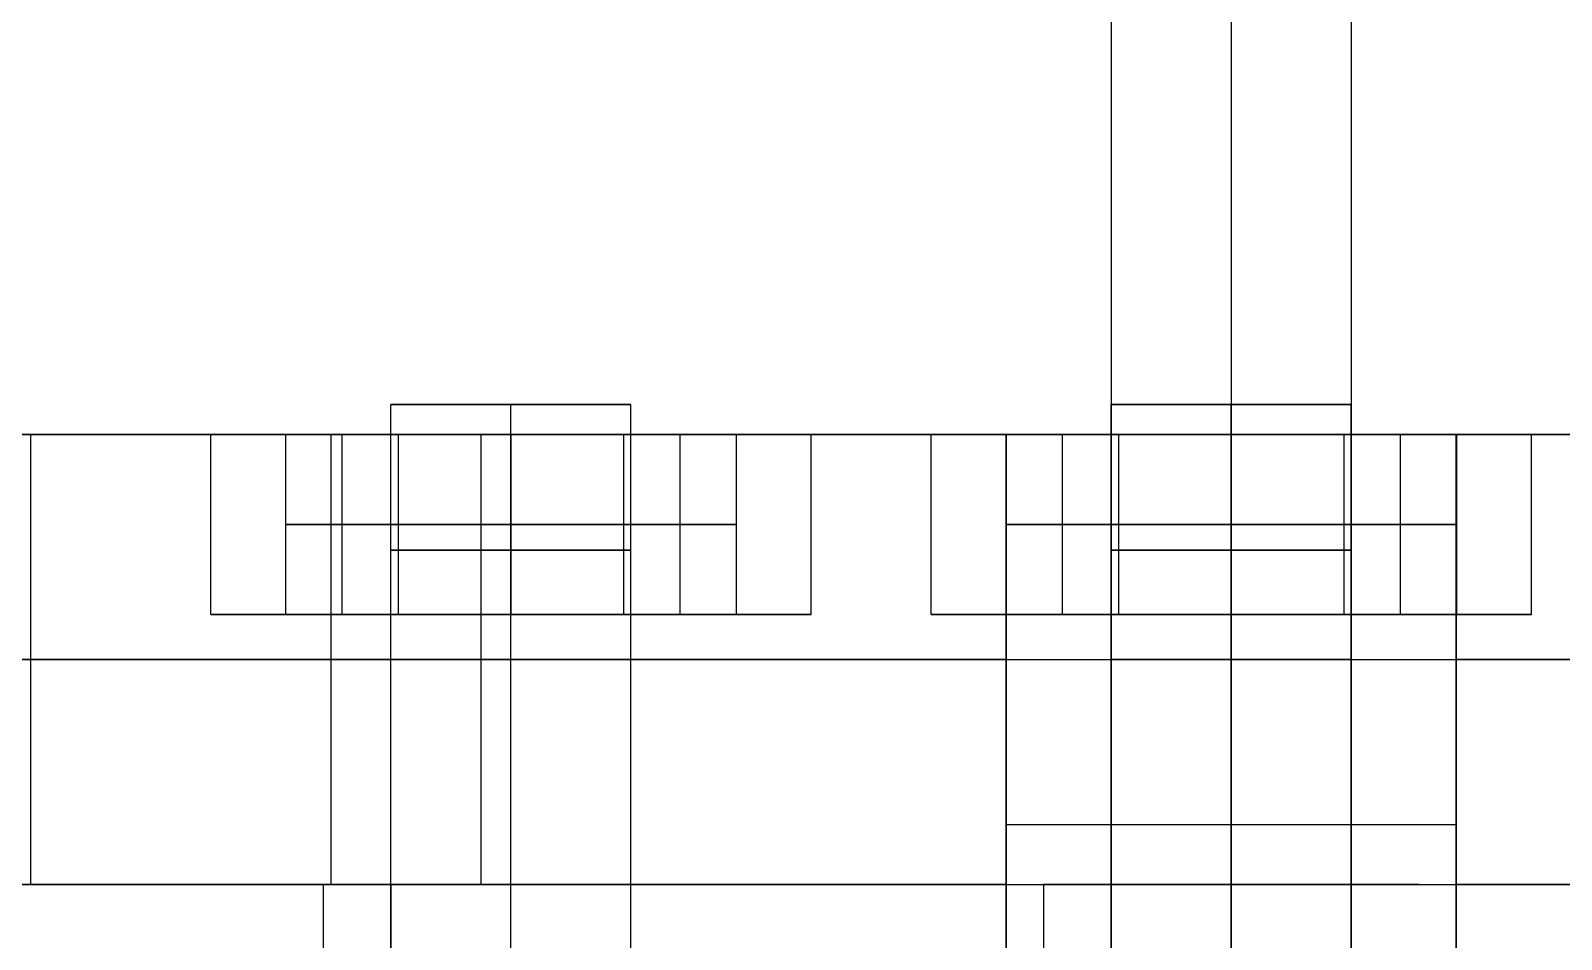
# Model space of a CAD drawing. Header units: millimetres. Extents: x 565 to 905, y -1671 to 168.
# Drawn here: x 695 to 746, y -1367.8 to -1337.5 of the extents above; entities that cross this region are included whole.
import ezdxf

# ---------------------------------------------------------------- set-up
doc = ezdxf.new("R2010")
doc.units = ezdxf.units.MM
doc.header["$MEASUREMENT"] = 0
doc.layers.add('V3', color=7, linetype='Continuous', true_color=0x000000)
doc.layers.add('V3 - steel', color=7, linetype='Continuous', true_color=0x191919)

msp = doc.modelspace()

# ---------------------------------------------------------------- linework, layer by layer
at = {"layer": 'V3'}
for p, q in [((686.618, -1351, 125), (783.382, -1351, 125)), ((735, -1351, -15), (735, -1351, 151)), ((735, -1351, 171), (735, -1351, 221)), ((735, -1351, 229), (735, -1351, 255))]:
    msp.add_line(p, q, dxfattribs=at)
for points in [[(675, -1351), (690, -1351), (705, -1351)], [(675, -1351), (690, -1351), (705, -1351)], [(675, -1351, -15), (690, -1351, -15), (705, -1351, -15)], [(675, -1351, -7.5), (690, -1351, -7.5), (705, -1351, -7.5)], [(695, -1351, 225), (695, -1358.5, 225), (695, -1366, 225)], [(695, -1351, 225), (695, -1351, 209.24), (695, -1351, 193.481)], [(695, -1351, 193.481), (695, -1358.5, 193.481), (695, -1366, 193.481)], [(695, -1351, 209.24), (695, -1358.5, 209.24), (695, -1366, 209.24)], [(701, -1357, 73), (701, -1354, 73), (701, -1351, 73)], [(705, -1351), (705, -1358.5), (705, -1366)], [(705, -1351), (705, -1351, -7.5), (705, -1351, -15)], [(705, -1351, -15), (705, -1358.5, -15), (705, -1366, -15)], [(705, -1351, -7.5), (705, -1358.5, -7.5), (705, -1366, -7.5)], [(705, -1351), (705, -1351, -7.5), (705, -1351, -15)], [(705, -1351), (705, -1358.5), (705, -1366)], [(705, -1351, -15), (705, -1358.5, -15), (705, -1366, -15)], [(705, -1351, -7.5), (705, -1358.5, -7.5), (705, -1366, -7.5)], [(710, -1351, -15), (710, -1358.5, -15), (710, -1366, -15)], [(711, -1357, 63), (711, -1354, 63), (711, -1351, 63)], [(711, -1357, 83), (711, -1354, 83), (711, -1351, 83)], [(721, -1357, 73), (721, -1354, 73), (721, -1351, 73)], [(725, -1357, 161), (725, -1354, 161), (725, -1351, 161)], [(727.5, -1351, 284), (735, -1351, 284), (742.5, -1351, 284)], [(727.5, -1366, 255), (727.5, -1358.5, 255), (727.5, -1351, 255)], [(727.5, -1351, 255), (735, -1351, 255), (742.5, -1351, 255)], [(727.5, -1351, 255), (727.5, -1351, 269.5), (727.5, -1351, 284)], [(727.5, -1366, 255), (727.5, -1358.5, 255), (727.5, -1351, 255)], [(727.5, -1351, 264.291), (727.5, -1358.5, 264.291), (727.5, -1366, 264.291)], [(727.5, -1351, 255), (735, -1351, 255), (742.5, -1351, 255)], [(727.5, -1351, 255), (727.5, -1351, 259.645), (727.5, -1351, 264.291)], [(731, -1351, 225), (731, -1358.5, 225), (731, -1366, 225)], [(735, -1351, 229), (735, -1358.5, 229), (735, -1366, 229)], [(735, -1351, 221), (735, -1358.5, 221), (735, -1366, 221)], [(735, -1357, 171), (735, -1354, 171), (735, -1351, 171)], [(735, -1357, 151), (735, -1354, 151), (735, -1351, 151)], [(735, -1366, 255), (735, -1358.5, 255), (735, -1351, 255)], [(739, -1351, 225), (739, -1358.5, 225), (739, -1366, 225)], [(742.5, -1366, 255), (742.5, -1358.5, 255), (742.5, -1351, 255)], [(742.5, -1351, 255), (742.5, -1351, 269.5), (742.5, -1351, 284)], [(742.5, -1366, 255), (742.5, -1358.5, 255), (742.5, -1351, 255)], [(742.5, -1351, 264.291), (742.5, -1358.5, 264.291), (742.5, -1366, 264.291)], [(742.5, -1351, 255), (742.5, -1351, 259.645), (742.5, -1351, 264.291)], [(745, -1357, 161), (745, -1354, 161), (745, -1351, 161)], [(701, -1357, 73), (704, -1357, 73), (707, -1357, 73)], [(707, -1366, 73), (707, -1361.5, 73), (707, -1357, 73)], [(711, -1366, 77), (711, -1361.5, 77), (711, -1357, 77)], [(711, -1366, 69), (711, -1361.5, 69), (711, -1357, 69)], [(711, -1357, 63), (711, -1357, 66), (711, -1357, 69)], [(711, -1357, 77), (711, -1357, 80), (711, -1357, 83)], [(715, -1366, 73), (715, -1361.5, 73), (715, -1357, 73)], [(715, -1357, 73), (718, -1357, 73), (721, -1357, 73)], [(725, -1357, 161), (728, -1357, 161), (731, -1357, 161)], [(731, -1366, 161), (731, -1361.5, 161), (731, -1357, 161)], [(735, -1366, 165), (735, -1361.5, 165), (735, -1357, 165)], [(735, -1366, 157), (735, -1361.5, 157), (735, -1357, 157)], [(735, -1357, 151), (735, -1357, 154), (735, -1357, 157)], [(735, -1357, 165), (735, -1357, 168), (735, -1357, 171)], [(739, -1366, 161), (739, -1361.5, 161), (739, -1357, 161)], [(739, -1357, 161), (742, -1357, 161), (745, -1357, 161)], [(675, -1358.5), (690, -1358.5), (705, -1358.5)], [(695, -1358.5, 225), (695, -1358.5, 209.24), (695, -1358.5, 193.481)], [(705, -1358.5), (705, -1358.5, -7.5), (705, -1358.5, -15)], [(705, -1358.5), (705, -1358.5, -7.5), (705, -1358.5, -15)], [(727.5, -1358.5, 255), (735, -1358.5, 255), (742.5, -1358.5, 255)], [(727.5, -1364, 287), (735, -1364, 287), (742.5, -1364, 287)], [(675, -1366), (690, -1366), (705, -1366)], [(695, -1386), (685, -1376), (675, -1366)], [(695, -1386, -15), (685, -1376, -15), (675, -1366, -15)], [(695, -1386, -7.5), (685, -1376, -7.5), (675, -1366, -7.5)], [(686.618, -1366, 125), (735, -1366, 125), (783.382, -1366, 125)], [(695, -1366, 225), (695, -1366, 209.24), (695, -1366, 193.481)], [(705, -1366), (705, -1366, -7.5), (705, -1366, -15)], [(705, -1366), (705, -1366, -7.5), (705, -1366, -15)], [(705, -1366), (707.5, -1366), (710, -1366)], [(705, -1366, -15), (707.5, -1366, -15), (710, -1366, -15)], [(710, -1366), (735, -1366), (760, -1366)], [(710, -1366, -15), (735, -1366, -15), (760, -1366, -15)], [(727.5, -1386, 265), (727.5, -1376, 265), (727.5, -1366, 265)], [(727.5, -1366, 265), (735, -1366, 265), (742.5, -1366, 265)], [(727.5, -1366, 265), (727.5, -1366, 260), (727.5, -1366, 255)], [(727.5, -1366, 255), (735, -1366, 255), (742.5, -1366, 255)], [(727.5, -1366, 264.291), (727.5, -1366, 259.645), (727.5, -1366, 255)], [(727.5, -1366, 255), (735, -1366, 255), (742.5, -1366, 255)], [(735, -1366, -15), (735, -1366, 71), (735, -1366, 157)], [(735, -1366, 165), (735, -1366, 193), (735, -1366, 221)], [(735, -1366, 229), (735, -1366, 242), (735, -1366, 255)], [(735, -1424, -15), (735, -1395, -15), (735, -1366, -15)], [(735, -1366, -15), (735, -1366, -7.5), (735, -1366)], [(735, -1424), (735, -1395), (735, -1366)], [(742.5, -1386, 265), (742.5, -1376, 265), (742.5, -1366, 265)], [(742.5, -1366, 265), (742.5, -1366, 260), (742.5, -1366, 255)], [(742.5, -1366, 264.291), (742.5, -1366, 259.645), (742.5, -1366, 255)]]:
    msp.add_open_spline(points, degree=2, dxfattribs=at)
for points, weights in [([(695, -1351, 193.481), (695, -1351, 173.481), (675, -1351, 173.481)], [1, 0.707106781187, 1]), ([(727.5, -1351, 264.291), (695, -1351, 258.087), (695, -1351, 225)], [0.934301069131, 0.744809545989, 1]), ([(775, -1351, 225), (775, -1351, 258.087), (742.5, -1351, 264.291)], [1, 0.744809545989, 0.934301069131]), ([(695, -1358.5, 193.481), (695, -1358.5, 173.481), (675, -1358.5, 173.481)], [1, 0.707106781187, 1]), ([(727.5, -1358.5, 264.291), (695, -1358.5, 258.087), (695, -1358.5, 225)], [0.934301069131, 0.744809545989, 1]), ([(775, -1358.5, 225), (775, -1358.5, 258.087), (742.5, -1358.5, 264.291)], [1, 0.744809545989, 0.934301069131]), ([(695, -1366, 193.481), (695, -1366, 173.481), (675, -1366, 173.481)], [1, 0.707106781187, 1]), ([(727.5, -1366, 264.291), (695, -1366, 258.087), (695, -1366, 225)], [0.934301069131, 0.744809545989, 1]), ([(775, -1366, 225), (775, -1366, 258.087), (742.5, -1366, 264.291)], [1, 0.744809545989, 0.934301069131])]:
    msp.add_rational_spline(points, weights, degree=2, dxfattribs=at)
for points, weights, knots in [([(721, -1351, 73), (721, -1351, 63), (711, -1351, 63), (701, -1351, 63), (701, -1351, 73), (701, -1351, 83), (711, -1351, 83), (721, -1351, 83), (721, -1351, 73)], [1, 0.707106781187, 1, 0.707106781187, 1, 0.707106781187, 1, 0.707106851018, 0.999999860338], [0, 0, 0, 15.707964, 15.707964, 31.415928, 31.415928, 47.123893, 47.123893, 62.831853, 62.831853, 62.831853]), ([(725, -1351, 161), (725, -1351, 171), (735, -1351, 171), (745, -1351, 171), (745, -1351, 161), (745, -1351, 151), (735, -1351, 151), (725, -1351, 151), (725, -1351, 161)], [0.999999860338, 0.707106851018, 1, 0.707106781187, 1, 0.707106781187, 1, 0.707106851018, 0.999999860338], [0, 0, 0, 15.707961, 15.707961, 31.415927, 31.415927, 47.123892, 47.123892, 62.831853, 62.831853, 62.831853]), ([(727.5, -1351, 284), (727.5, -1351, 309), (727.5, -1376, 309), (727.5, -1401, 309), (727.5, -1401, 284)], [1, 0.707106781187, 1, 0.707106781187, 1], [99, 99, 99, 138.269908, 138.269908, 177.539816, 177.539816, 177.539816]), ([(731, -1351, 225), (731, -1351, 229), (735, -1351, 229), (739, -1351, 229), (739, -1351, 225), (739, -1351, 221), (735, -1351, 221), (731, -1351, 221), (731, -1351, 225)], [1, 0.707106781187, 1, 0.707106781187, 1, 0.707106781187, 1, 0.707106781187, 1], [3413.201268, 3413.201268, 3413.201268, 3419.484453, 3419.484453, 3425.767639, 3425.767639, 3432.050824, 3432.050824, 3438.334009, 3438.334009, 3438.334009]), ([(742.5, -1351, 284), (742.5, -1351, 309), (742.5, -1376, 309), (742.5, -1401, 309), (742.5, -1401, 284)], [1, 0.707106781187, 1, 0.707106781187, 1], [99, 99, 99, 138.269908, 138.269908, 177.539816, 177.539816, 177.539816]), ([(721, -1357, 73), (721, -1357, 63), (711, -1357, 63), (701, -1357, 63), (701, -1357, 73), (701, -1357, 83), (711, -1357, 83), (721, -1357, 83), (721, -1357, 73)], [1, 0.707106781187, 1, 0.707106781187, 1, 0.707106781187, 1, 0.707106781187, 1], [0, 0, 0, 15.707963, 15.707963, 31.415927, 31.415927, 47.12389, 47.12389, 62.831853, 62.831853, 62.831853]), ([(707, -1357, 73), (707, -1357, 77), (711, -1357, 77), (715, -1357, 77), (715, -1357, 73), (715, -1357, 69), (711, -1357, 69), (707, -1357, 69), (707, -1357, 73)], [1, 0.707106781187, 1, 0.707106781187, 1, 0.707106781187, 1, 0.707106781187, 1], [0, 0, 0, 6.283185, 6.283185, 12.566371, 12.566371, 18.849556, 18.849556, 25.132741, 25.132741, 25.132741]), ([(725, -1357, 161), (725, -1357, 171), (735, -1357, 171), (745, -1357, 171), (745, -1357, 161), (745, -1357, 151), (735, -1357, 151), (725, -1357, 151), (725, -1357, 161)], [1, 0.707106781187, 1, 0.707106781187, 1, 0.707106781187, 1, 0.707106781187, 1], [0, 0, 0, 15.707963, 15.707963, 31.415927, 31.415927, 47.12389, 47.12389, 62.831853, 62.831853, 62.831853]), ([(731, -1357, 161), (731, -1357, 165), (735, -1357, 165), (739, -1357, 165), (739, -1357, 161), (739, -1357, 157), (735, -1357, 157), (731, -1357, 157), (731, -1357, 161)], [1, 0.707106781187, 1, 0.707106781187, 1, 0.707106781187, 1, 0.707106781187, 1], [0, 0, 0, 6.283185, 6.283185, 12.566371, 12.566371, 18.849556, 18.849556, 25.132741, 25.132741, 25.132741]), ([(731, -1358.5, 225), (731, -1358.5, 229), (735, -1358.5, 229), (739, -1358.5, 229), (739, -1358.5, 225), (739, -1358.5, 221), (735, -1358.5, 221), (731, -1358.5, 221), (731, -1358.5, 225)], [1, 0.707106781187, 1, 0.707106781187, 1, 0.707106781187, 1, 0.707106781187, 1], [3413.201268, 3413.201268, 3413.201268, 3419.484453, 3419.484453, 3425.767639, 3425.767639, 3432.050824, 3432.050824, 3438.334009, 3438.334009, 3438.334009]), ([(727.5, -1364, 287), (727.5, -1364, 275), (727.5, -1376, 275), (727.5, -1388, 275), (727.5, -1388, 287), (727.5, -1388, 299), (727.5, -1376, 299), (727.5, -1364, 299), (727.5, -1364, 287)], [1, 0.707106781187, 1, 0.707106781187, 1, 0.707106781187, 1, 0.707106781187, 1], [305.539816, 305.539816, 305.539816, 324.389372, 324.389372, 343.238928, 343.238928, 362.088484, 362.088484, 380.93804, 380.93804, 380.93804]), ([(742.5, -1364, 287), (742.5, -1364, 275), (742.5, -1376, 275), (742.5, -1388, 275), (742.5, -1388, 287), (742.5, -1388, 299), (742.5, -1376, 299), (742.5, -1364, 299), (742.5, -1364, 287)], [1, 0.707106781187, 1, 0.707106781187, 1, 0.707106781187, 1, 0.707106781187, 1], [305.539816, 305.539816, 305.539816, 324.389372, 324.389372, 343.238928, 343.238928, 362.088484, 362.088484, 380.93804, 380.93804, 380.93804]), ([(707, -1366, 73), (707, -1366, 77), (711, -1366, 77), (715, -1366, 77), (715, -1366, 73), (715, -1366, 69), (711, -1366, 69), (707, -1366, 69), (707, -1366, 73)], [1, 0.707106781187, 1, 0.707106781187, 1, 0.707106781187, 1, 0.707106781187, 1], [39.269908, 39.269908, 39.269908, 45.553093, 45.553093, 51.836279, 51.836279, 58.119464, 58.119464, 64.402649, 64.402649, 64.402649]), ([(731, -1366, 225), (731, -1366, 229), (735, -1366, 229), (739, -1366, 229), (739, -1366, 225), (739, -1366, 221), (735, -1366, 221), (731, -1366, 221), (731, -1366, 225)], [1, 0.707106781187, 1, 0.707106781187, 1, 0.707106781187, 1, 0.707106781187, 1], [3413.201268, 3413.201268, 3413.201268, 3419.484453, 3419.484453, 3425.767639, 3425.767639, 3432.050824, 3432.050824, 3438.334009, 3438.334009, 3438.334009]), ([(731, -1366, 161), (731, -1366, 165), (735, -1366, 165), (739, -1366, 165), (739, -1366, 161), (739, -1366, 157), (735, -1366, 157), (731, -1366, 157), (731, -1366, 161)], [1, 0.707106781187, 1, 0.707106781187, 1, 0.707106781187, 1, 0.707106781187, 1], [39.269908, 39.269908, 39.269908, 45.553093, 45.553093, 51.836279, 51.836279, 58.119464, 58.119464, 64.402649, 64.402649, 64.402649])]:
    msp.add_rational_spline(points, weights, degree=2, knots=knots, dxfattribs=at)
for points in [[(705, -1351, -15), (707.5, -1351, -15), (710, -1351, -15), (735, -1351, -15), (760, -1351, -15), (762.5, -1351, -15), (765, -1351, -15)], [(705, -1358.5, -15), (707.5, -1358.5, -15), (710, -1358.5, -15), (735, -1358.5, -15), (760, -1358.5, -15), (762.5, -1358.5, -15), (765, -1358.5, -15)], [(705, -1366, -15), (707.5, -1366, -15), (710, -1366, -15), (735, -1366, -15), (760, -1366, -15), (762.5, -1366, -15), (765, -1366, -15)]]:
    msp.add_open_spline(points, degree=2, knots=[1978.273483, 1978.273483, 1978.273483, 1983.273483, 1983.273483, 2033.273483, 2033.273483, 2038.273483, 2038.273483, 2038.273483], dxfattribs=at)
at = {"layer": 'V3 - steel'}
for p, q in [((715, -1350, 73), (707, -1350, 73)), ((711, -1350, 69), (711, -1350, 77)), ((739, -1350, 161), (731, -1350, 161)), ((735, -1350, 157), (735, -1350, 165)), ((703.494, -1351, 73), (707, -1351, 73)), ((705.371, -1351, 76.25), (705.371, -1357, 76.25)), ((705.371, -1351, 69.75), (705.371, -1357, 69.75)), ((711, -1351, 79.5), (711, -1357, 79.5)), ((711, -1351, 66.5), (711, -1357, 66.5)), ((711, -1351, 66.5), (711, -1351, 69)), ((711, -1351, 77), (711, -1351, 79.5)), ((715, -1351, 73), (718.506, -1351, 73)), ((716.629, -1351, 69.75), (716.629, -1357, 69.75)), ((716.629, -1351, 76.25), (716.629, -1357, 76.25)), ((727.494, -1351, 161), (731, -1351, 161)), ((729.371, -1351, 164.25), (729.371, -1357, 164.25)), ((729.371, -1351, 157.75), (729.371, -1357, 157.75)), ((735, -1351, 167.5), (735, -1357, 167.5)), ((735, -1351, 154.5), (735, -1357, 154.5)), ((735, -1351, 154.5), (735, -1351, 157)), ((735, -1351, 165), (735, -1351, 167.5)), ((739, -1351, 161), (742.506, -1351, 161)), ((740.629, -1351, 157.75), (740.629, -1357, 157.75)), ((740.629, -1351, 164.25), (740.629, -1357, 164.25)), ((707.247, -1354, 79.5), (703.494, -1354, 73)), ((703.494, -1354, 73), (707.247, -1354, 66.5)), ((714.753, -1354, 79.5), (707.247, -1354, 79.5)), ((707.247, -1354, 66.5), (714.753, -1354, 66.5)), ((714.753, -1354, 66.5), (718.506, -1354, 73)), ((718.506, -1354, 73), (714.753, -1354, 79.5)), ((731.247, -1354, 167.5), (727.494, -1354, 161)), ((727.494, -1354, 161), (731.247, -1354, 154.5)), ((738.753, -1354, 167.5), (731.247, -1354, 167.5)), ((731.247, -1354, 154.5), (738.753, -1354, 154.5)), ((738.753, -1354, 154.5), (742.506, -1354, 161)), ((742.506, -1354, 161), (738.753, -1354, 167.5)), ((703.494, -1357, 73), (707, -1357, 73)), ((711, -1357, 66.5), (711, -1357, 69)), ((711, -1357, 77), (711, -1357, 79.5)), ((715, -1357, 73), (718.506, -1357, 73)), ((727.494, -1357, 161), (731, -1357, 161)), ((735, -1357, 154.5), (735, -1357, 157)), ((735, -1357, 165), (735, -1357, 167.5)), ((739, -1357, 161), (742.506, -1357, 161))]:
    msp.add_line(p, q, dxfattribs=at)
for points in [[(731, -1321, 225), (731, -1386.5, 225), (731, -1452, 225)], [(735, -1321, 221), (735, -1386.5, 221), (735, -1452, 221)], [(735, -1321, 229), (735, -1386.5, 229), (735, -1452, 229)], [(739, -1321, 225), (739, -1386.5, 225), (739, -1452, 225)], [(707, -1395, 73), (707, -1372.5, 73), (707, -1350, 73)], [(711, -1395, 77), (711, -1372.5, 77), (711, -1350, 77)], [(711, -1395, 69), (711, -1372.5, 69), (711, -1350, 69)], [(715, -1395, 73), (715, -1372.5, 73), (715, -1350, 73)], [(731, -1395, 161), (731, -1372.5, 161), (731, -1350, 161)], [(735, -1395, 165), (735, -1372.5, 165), (735, -1350, 165)], [(735, -1395, 157), (735, -1372.5, 157), (735, -1350, 157)], [(739, -1395, 161), (739, -1372.5, 161), (739, -1350, 161)], [(707.247, -1351, 79.5), (705.371, -1351, 76.25), (703.494, -1351, 73)], [(703.494, -1351, 73), (703.494, -1354, 73), (703.494, -1357, 73)], [(703.494, -1351, 73), (705.371, -1351, 69.75), (707.247, -1351, 66.5)], [(707, -1357, 73), (707, -1354, 73), (707, -1351, 73)], [(714.753, -1351, 79.5), (711, -1351, 79.5), (707.247, -1351, 79.5)], [(707.247, -1351, 79.5), (707.247, -1354, 79.5), (707.247, -1357, 79.5)], [(707.247, -1351, 66.5), (707.247, -1354, 66.5), (707.247, -1357, 66.5)], [(707.247, -1351, 66.5), (711, -1351, 66.5), (714.753, -1351, 66.5)], [(711, -1357, 77), (711, -1354, 77), (711, -1351, 77)], [(711, -1357, 69), (711, -1354, 69), (711, -1351, 69)], [(714.753, -1351, 79.5), (714.753, -1354, 79.5), (714.753, -1357, 79.5)], [(714.753, -1351, 66.5), (714.753, -1354, 66.5), (714.753, -1357, 66.5)], [(714.753, -1351, 66.5), (716.629, -1351, 69.75), (718.506, -1351, 73)], [(718.506, -1351, 73), (716.629, -1351, 76.25), (714.753, -1351, 79.5)], [(715, -1357, 73), (715, -1354, 73), (715, -1351, 73)], [(718.506, -1351, 73), (718.506, -1354, 73), (718.506, -1357, 73)], [(731.247, -1351, 167.5), (729.371, -1351, 164.25), (727.494, -1351, 161)], [(727.494, -1351, 161), (727.494, -1354, 161), (727.494, -1357, 161)], [(727.494, -1351, 161), (729.371, -1351, 157.75), (731.247, -1351, 154.5)], [(731, -1357, 161), (731, -1354, 161), (731, -1351, 161)], [(738.753, -1351, 167.5), (735, -1351, 167.5), (731.247, -1351, 167.5)], [(731.247, -1351, 167.5), (731.247, -1354, 167.5), (731.247, -1357, 167.5)], [(731.247, -1351, 154.5), (731.247, -1354, 154.5), (731.247, -1357, 154.5)], [(731.247, -1351, 154.5), (735, -1351, 154.5), (738.753, -1351, 154.5)], [(735, -1357, 165), (735, -1354, 165), (735, -1351, 165)], [(735, -1357, 157), (735, -1354, 157), (735, -1351, 157)], [(738.753, -1351, 167.5), (738.753, -1354, 167.5), (738.753, -1357, 167.5)], [(738.753, -1351, 154.5), (738.753, -1354, 154.5), (738.753, -1357, 154.5)], [(738.753, -1351, 154.5), (740.629, -1351, 157.75), (742.506, -1351, 161)], [(742.506, -1351, 161), (740.629, -1351, 164.25), (738.753, -1351, 167.5)], [(739, -1357, 161), (739, -1354, 161), (739, -1351, 161)], [(742.506, -1351, 161), (742.506, -1354, 161), (742.506, -1357, 161)], [(707.247, -1357, 79.5), (705.371, -1357, 76.25), (703.494, -1357, 73)], [(703.494, -1357, 73), (705.371, -1357, 69.75), (707.247, -1357, 66.5)], [(714.753, -1357, 79.5), (711, -1357, 79.5), (707.247, -1357, 79.5)], [(707.247, -1357, 66.5), (711, -1357, 66.5), (714.753, -1357, 66.5)], [(714.753, -1357, 66.5), (716.629, -1357, 69.75), (718.506, -1357, 73)], [(718.506, -1357, 73), (716.629, -1357, 76.25), (714.753, -1357, 79.5)], [(731.247, -1357, 167.5), (729.371, -1357, 164.25), (727.494, -1357, 161)], [(727.494, -1357, 161), (729.371, -1357, 157.75), (731.247, -1357, 154.5)], [(738.753, -1357, 167.5), (735, -1357, 167.5), (731.247, -1357, 167.5)], [(731.247, -1357, 154.5), (735, -1357, 154.5), (738.753, -1357, 154.5)], [(738.753, -1357, 154.5), (740.629, -1357, 157.75), (742.506, -1357, 161)], [(742.506, -1357, 161), (740.629, -1357, 164.25), (738.753, -1357, 167.5)], [(704.75, -1366, 73), (704.75, -1376, 73), (704.75, -1386, 73)], [(707, -1366, 73), (707, -1376, 73), (707, -1386, 73)], [(728.75, -1366, 161), (728.75, -1376, 161), (728.75, -1386, 161)], [(731, -1366, 161), (731, -1376, 161), (731, -1386, 161)]]:
    msp.add_open_spline(points, degree=2, dxfattribs=at)
for points, knots in [([(707, -1350, 73), (707, -1350, 77), (711, -1350, 77), (715, -1350, 77), (715, -1350, 73), (715, -1350, 69), (711, -1350, 69), (707, -1350, 69), (707, -1350, 73)], [0, 0, 0, 6.283185, 6.283185, 12.566371, 12.566371, 18.849556, 18.849556, 25.132741, 25.132741, 25.132741]), ([(731, -1350, 161), (731, -1350, 165), (735, -1350, 165), (739, -1350, 165), (739, -1350, 161), (739, -1350, 157), (735, -1350, 157), (731, -1350, 157), (731, -1350, 161)], [0, 0, 0, 6.283185, 6.283185, 12.566371, 12.566371, 18.849556, 18.849556, 25.132741, 25.132741, 25.132741]), ([(707, -1351, 73), (707, -1351, 77), (711, -1351, 77), (715, -1351, 77), (715, -1351, 73), (715, -1351, 69), (711, -1351, 69), (707, -1351, 69), (707, -1351, 73)], [0, 0, 0, 6.283185, 6.283185, 12.566371, 12.566371, 18.849556, 18.849556, 25.132741, 25.132741, 25.132741]), ([(731, -1351, 161), (731, -1351, 165), (735, -1351, 165), (739, -1351, 165), (739, -1351, 161), (739, -1351, 157), (735, -1351, 157), (731, -1351, 157), (731, -1351, 161)], [0, 0, 0, 6.283185, 6.283185, 12.566371, 12.566371, 18.849556, 18.849556, 25.132741, 25.132741, 25.132741]), ([(707, -1354.857, 73), (707, -1354.857, 77), (711, -1354.857, 77), (715, -1354.857, 77), (715, -1354.857, 73), (715, -1354.857, 69), (711, -1354.857, 69), (707, -1354.857, 69), (707, -1354.857, 73)], [0, 0, 0, 6.283185, 6.283185, 12.566371, 12.566371, 18.849556, 18.849556, 25.132741, 25.132741, 25.132741]), ([(731, -1354.857, 161), (731, -1354.857, 165), (735, -1354.857, 165), (739, -1354.857, 165), (739, -1354.857, 161), (739, -1354.857, 157), (735, -1354.857, 157), (731, -1354.857, 157), (731, -1354.857, 161)], [0, 0, 0, 6.283185, 6.283185, 12.566371, 12.566371, 18.849556, 18.849556, 25.132741, 25.132741, 25.132741]), ([(707, -1357, 73), (707, -1357, 77), (711, -1357, 77), (715, -1357, 77), (715, -1357, 73), (715, -1357, 69), (711, -1357, 69), (707, -1357, 69), (707, -1357, 73)], [0, 0, 0, 6.283185, 6.283185, 12.566371, 12.566371, 18.849556, 18.849556, 25.132741, 25.132741, 25.132741]), ([(731, -1357, 161), (731, -1357, 165), (735, -1357, 165), (739, -1357, 165), (739, -1357, 161), (739, -1357, 157), (735, -1357, 157), (731, -1357, 157), (731, -1357, 161)], [0, 0, 0, 6.283185, 6.283185, 12.566371, 12.566371, 18.849556, 18.849556, 25.132741, 25.132741, 25.132741]), ([(704.75, -1366, 73), (704.75, -1366, 66.75), (711, -1366, 66.75), (717.25, -1366, 66.75), (717.25, -1366, 73), (717.25, -1366, 79.25), (711, -1366, 79.25), (704.75, -1366, 79.25), (704.75, -1366, 73)], [0, 0, 0, 9.817477, 9.817477, 19.634954, 19.634954, 29.452431, 29.452431, 39.269908, 39.269908, 39.269908]), ([(707, -1366, 73), (707, -1366, 77), (711, -1366, 77), (715, -1366, 77), (715, -1366, 73), (715, -1366, 69), (711, -1366, 69), (707, -1366, 69), (707, -1366, 73)], [39.269908, 39.269908, 39.269908, 45.553093, 45.553093, 51.836279, 51.836279, 58.119464, 58.119464, 64.402649, 64.402649, 64.402649]), ([(728.75, -1366, 161), (728.75, -1366, 154.75), (735, -1366, 154.75), (741.25, -1366, 154.75), (741.25, -1366, 161), (741.25, -1366, 167.25), (735, -1366, 167.25), (728.75, -1366, 167.25), (728.75, -1366, 161)], [0, 0, 0, 9.817477, 9.817477, 19.634954, 19.634954, 29.452431, 29.452431, 39.269908, 39.269908, 39.269908]), ([(731, -1366, 161), (731, -1366, 165), (735, -1366, 165), (739, -1366, 165), (739, -1366, 161), (739, -1366, 157), (735, -1366, 157), (731, -1366, 157), (731, -1366, 161)], [39.269908, 39.269908, 39.269908, 45.553093, 45.553093, 51.836279, 51.836279, 58.119464, 58.119464, 64.402649, 64.402649, 64.402649])]:
    msp.add_rational_spline(points, [1, 0.707106781187, 1, 0.707106781187, 1, 0.707106781187, 1, 0.707106781187, 1], degree=2, knots=knots, dxfattribs=at)

doc.saveas('drawing.dxf')
